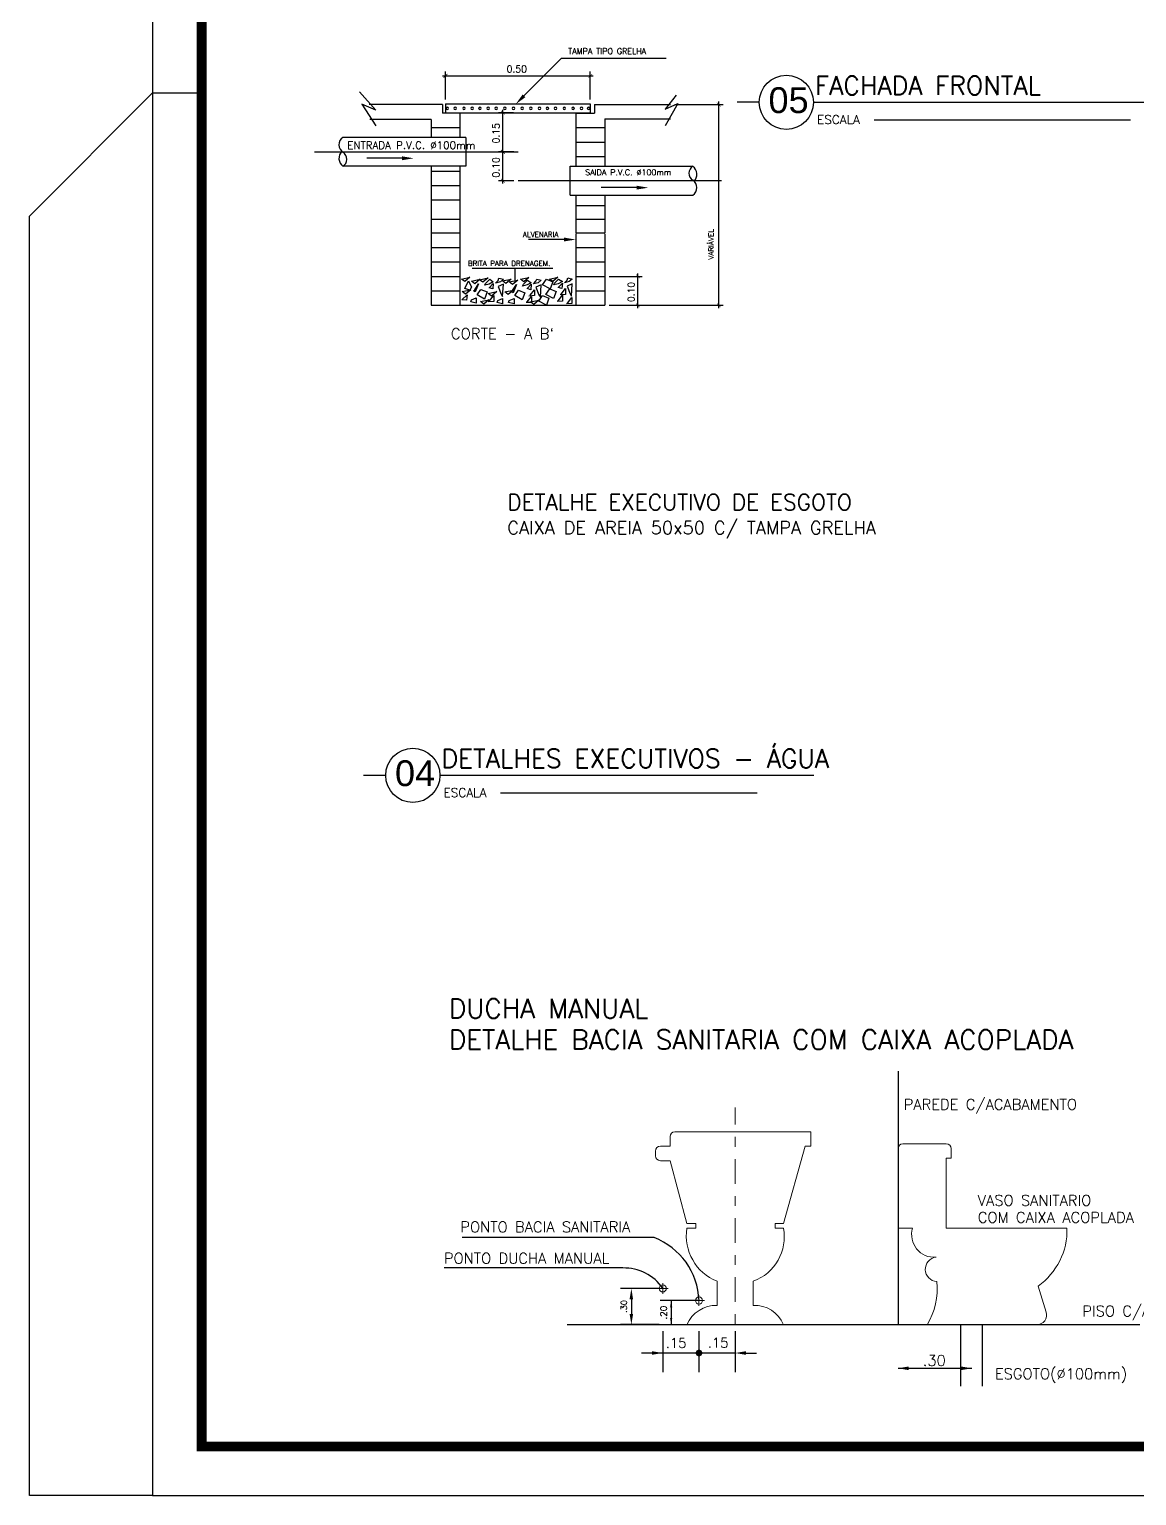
# Model space of a CAD drawing. Header units: millimetres. Extents: x -72 to 578, y 3 to 161.
# Drawn here: x 536.06 to 547.31, y 40.15 to 55.04 of the extents above; entities that cross this region are included whole.
import ezdxf
from ezdxf.enums import TextEntityAlignment as Align

# ---------------------------------------------------------------- set-up
doc = ezdxf.new("R2010")
doc.units = ezdxf.units.MM
doc.linetypes.add('CENTER2', pattern=[28.575, 19.05, -3.175, 3.175, -3.175])
doc.linetypes.add('DASHDOT2', pattern=[0.5, 0.25, -0.125, 0, -0.125])
doc.layers.get('0').update_dxf_attribs({"color": 3})
for name, color, linetype in [('A-LAYOUT', 7, 'Continuous'), ('CERC02', 3, 'Continuous'), ('COTA', 7, 'Continuous'), ('DETALLHES_CAIXAS', 6, 'Continuous'), ('LAYER2', 5, 'Continuous'), ('LAYER8', 9, 'Continuous'), ('TEXT', 2, 'Continuous'), ('TUBELPAREDE', 2, 'Continuous'), ('TUBULACAO', 2, 'Continuous'), ('txt_1', 7, 'Continuous'), ('TXT_2', 6, 'Continuous')]:
    doc.layers.add(name, color=color, linetype=linetype)
doc.layers.add('BLOCOS HIDRAULICA', color=4, linetype='Continuous', lineweight=9)
doc.styles.add('ADITIVOCAD', font='romans.shx')
doc.styles.add('ARIAL', font='arial.ttf', dxfattribs={"height": 0.2})
doc.styles.add('ROMANS', font='romans__.ttf', dxfattribs={"height": 0.1})

# ---------------------------------------------------------------- blocks, each defined once
blk = doc.blocks.new('A$C00126118')
at = {"layer": 'LAYER2'}
blk.add_line((0.3, 0.367), (0, 0.367), dxfattribs=at)
blk.add_circle((0.667, 0.367), 0.367, dxfattribs=at)

msp = doc.modelspace()

# ---------------------------------------------------------------- linework, layer by layer
at = {"color": 8}
for p, q in [((542.406, 42.77), (540.455, 42.77)), ((542.088, 42.461), (540.272, 42.461)), ((542.579, 41.885), (542.579, 41.885))]:
    msp.add_line(p, q, dxfattribs=at)
at = {"color": 8, "linetype": 'ByBlock'}
for p, q in [((542.458, 42.253), (542.065, 42.253)), ((542.175, 42.142), (542.175, 41.995)), ((542.579, 42.13), (542.579, 41.885)), ((542.494, 41.82), (542.494, 41.401)), ((542.862, 41.82), (542.862, 41.401)), ((542.862, 41.82), (542.862, 41.401)), ((543.229, 41.82), (543.229, 41.401)), ((543.229, 41.597), (542.277, 41.597)), ((543.338, 41.597), (543.447, 41.597))]:
    msp.add_line(p, q, dxfattribs=at)
at = {"linetype": 'ByBlock'}
for p, q in [((542.862, 42.13), (542.469, 42.13)), ((542.458, 41.885), (542.065, 41.885))]:
    msp.add_line(p, q, dxfattribs=at)
at = {"color": 8}
for centre, radius, start, end in [((542.149, 42.104), 0.714, 2.1023, 68.8424), ((542.1, 41.983), 0.478, 34.3393, 91.4406)]:
    msp.add_arc(centre, radius, start, end, dxfattribs=at)
at = {"color": 8, "linetype": 'ByBlock'}
for points in [[(542.157, 42.142), (542.193, 42.142), (542.175, 42.253)], [(542.568, 42.061), (542.591, 42.061), (542.579, 42.13)], [(542.157, 41.995), (542.193, 41.995), (542.175, 41.885)], [(542.568, 41.954), (542.591, 41.954), (542.579, 41.885)], [(542.385, 41.615), (542.385, 41.579), (542.494, 41.597)], [(543.338, 41.615), (543.338, 41.579), (543.229, 41.597)]]:
    msp.add_solid(points, dxfattribs=at)
at = {"layer": 'A-LAYOUT'}
for p, q in [((541.084, 54.369), (541.466, 54.751)), ((541.466, 54.751), (542.528, 54.751)), ((539.412, 54.41), (539.581, 54.224)), ((542.63, 54.376), (542.52, 54.232)), ((539.437, 54.283), (539.581, 54.063)), ((539.581, 54.224), (539.437, 54.283)), ((540.287, 54.287), (541.758, 54.287)), ((540.287, 54.287), (540.287, 54.198)), ((541.758, 54.287), (541.758, 54.198)), ((542.647, 54.291), (542.52, 54.063)), ((542.52, 54.232), (542.647, 54.291)), ((540.287, 54.198), (541.758, 54.198)), ((540.493, 53.947), (539.244, 53.947)), ((540.493, 53.947), (540.493, 53.653)), ((540.493, 53.653), (539.244, 53.653)), ((539.847, 53.735), (539.487, 53.735)), ((541.552, 53.653), (542.801, 53.653)), ((541.552, 53.359), (541.552, 53.653)), ((541.552, 53.359), (542.801, 53.359)), ((542.229, 53.438), (541.869, 53.437)), ((541.492, 52.911), (541.131, 52.91)), ((540.557, 52.618), (541.377, 52.618)), ((540.993, 52.618), (540.993, 52.494)), ((540.449, 52.508), (540.536, 52.527)), ((540.483, 52.482), (540.449, 52.508)), ((540.536, 52.527), (540.483, 52.482)), ((540.483, 52.411), (540.521, 52.49)), ((540.521, 52.49), (540.551, 52.426)), ((540.551, 52.486), (540.638, 52.505)), ((540.585, 52.46), (540.551, 52.486)), ((540.638, 52.505), (540.585, 52.46)), ((540.585, 52.399), (540.623, 52.46)), ((540.623, 52.46), (540.589, 52.377)), ((540.634, 52.501), (540.721, 52.52)), ((540.668, 52.475), (540.634, 52.501)), ((540.721, 52.52), (540.668, 52.475)), ((540.687, 52.444), (540.694, 52.463)), ((540.732, 52.456), (540.687, 52.444)), ((540.694, 52.463), (540.736, 52.505)), ((540.773, 52.478), (540.732, 52.456)), ((540.732, 52.418), (540.773, 52.463)), ((540.736, 52.505), (540.773, 52.478)), ((540.773, 52.463), (540.769, 52.407)), ((540.796, 52.467), (540.822, 52.493)), ((540.845, 52.478), (540.796, 52.467)), ((540.822, 52.493), (540.83, 52.516)), ((540.875, 52.456), (540.822, 52.433)), ((540.83, 52.516), (540.875, 52.505)), ((540.875, 52.505), (540.845, 52.478)), ((540.867, 52.49), (540.954, 52.508)), ((540.901, 52.463), (540.867, 52.49)), ((540.867, 52.332), (540.875, 52.456)), ((540.954, 52.508), (540.901, 52.463)), ((540.935, 52.478), (541.022, 52.497)), ((540.969, 52.452), (540.935, 52.478)), ((541.022, 52.497), (540.969, 52.452)), ((540.969, 52.392), (541.007, 52.452)), ((541.007, 52.452), (540.973, 52.369)), ((541.048, 52.505), (541.135, 52.523)), ((541.082, 52.478), (541.048, 52.505)), ((541.071, 52.437), (541.078, 52.456)), ((541.116, 52.448), (541.071, 52.437)), ((541.078, 52.456), (541.12, 52.497)), ((541.135, 52.523), (541.082, 52.478)), ((541.157, 52.471), (541.116, 52.448)), ((541.116, 52.411), (541.157, 52.456)), ((541.12, 52.497), (541.157, 52.471)), ((541.157, 52.456), (541.154, 52.399)), ((541.18, 52.46), (541.206, 52.486)), ((541.229, 52.471), (541.18, 52.46)), ((541.206, 52.486), (541.214, 52.508)), ((541.259, 52.448), (541.206, 52.426)), ((541.214, 52.508), (541.259, 52.497)), ((541.259, 52.497), (541.229, 52.471)), ((541.251, 52.324), (541.259, 52.448)), ((541.274, 52.448), (541.312, 52.505)), ((541.349, 52.407), (541.274, 52.448)), ((541.312, 52.505), (541.376, 52.478)), ((541.342, 52.508), (541.428, 52.527)), ((541.376, 52.482), (541.342, 52.508)), ((541.376, 52.478), (541.349, 52.407)), ((541.428, 52.527), (541.376, 52.482)), ((541.387, 52.448), (541.395, 52.467)), ((541.432, 52.46), (541.387, 52.448)), ((541.395, 52.467), (541.436, 52.508)), ((541.474, 52.482), (541.432, 52.46)), ((541.432, 52.422), (541.474, 52.467)), ((541.436, 52.508), (541.474, 52.482)), ((541.474, 52.467), (541.47, 52.411)), ((541.496, 52.471), (541.523, 52.497)), ((541.545, 52.482), (541.496, 52.471)), ((541.523, 52.497), (541.53, 52.52)), ((541.575, 52.46), (541.523, 52.437)), ((541.53, 52.52), (541.575, 52.508)), ((541.575, 52.508), (541.545, 52.482)), ((541.568, 52.335), (541.575, 52.46)), ((540.453, 52.298), (540.506, 52.347)), ((540.502, 52.294), (540.453, 52.298)), ((540.457, 52.381), (540.544, 52.399)), ((540.491, 52.354), (540.457, 52.381)), ((540.536, 52.396), (540.483, 52.411)), ((540.544, 52.399), (540.491, 52.354)), ((540.506, 52.347), (540.502, 52.294)), ((540.551, 52.426), (540.536, 52.396)), ((540.544, 52.275), (540.551, 52.298)), ((540.551, 52.298), (540.6, 52.317)), ((540.57, 52.388), (540.585, 52.399)), ((540.589, 52.377), (540.57, 52.388)), ((540.6, 52.317), (540.6, 52.264)), ((540.608, 52.347), (540.645, 52.403)), ((540.683, 52.305), (540.608, 52.347)), ((540.641, 52.279), (540.728, 52.298)), ((540.645, 52.403), (540.709, 52.377)), ((540.728, 52.298), (540.675, 52.253)), ((540.709, 52.377), (540.683, 52.305)), ((540.721, 52.362), (540.807, 52.381)), ((540.754, 52.335), (540.721, 52.362)), ((540.769, 52.407), (540.732, 52.418)), ((540.732, 52.283), (540.777, 52.339)), ((540.807, 52.381), (540.754, 52.335)), ((540.777, 52.339), (540.777, 52.279)), ((540.811, 52.268), (540.818, 52.29)), ((540.818, 52.29), (540.867, 52.309)), ((540.822, 52.433), (540.852, 52.354)), ((540.852, 52.354), (540.867, 52.332)), ((540.867, 52.309), (540.867, 52.256)), ((540.89, 52.377), (540.977, 52.396)), ((540.924, 52.35), (540.89, 52.377)), ((540.977, 52.396), (540.924, 52.35)), ((540.928, 52.268), (540.935, 52.29)), ((540.935, 52.29), (540.984, 52.309)), ((540.954, 52.381), (540.969, 52.392)), ((540.973, 52.369), (540.954, 52.381)), ((540.984, 52.309), (540.984, 52.256)), ((540.992, 52.339), (541.029, 52.396)), ((541.067, 52.298), (540.992, 52.339)), ((541.029, 52.396), (541.093, 52.369)), ((541.093, 52.369), (541.067, 52.298)), ((541.154, 52.399), (541.116, 52.411)), ((541.116, 52.275), (541.161, 52.332)), ((541.191, 52.339), (541.135, 52.335)), ((541.146, 52.343), (541.191, 52.399)), ((541.15, 52.275), (541.236, 52.294)), ((541.161, 52.332), (541.161, 52.271)), ((541.236, 52.294), (541.184, 52.249)), ((541.191, 52.399), (541.191, 52.339)), ((541.206, 52.426), (541.236, 52.347)), ((541.236, 52.347), (541.251, 52.324)), ((541.236, 52.283), (541.274, 52.339)), ((541.274, 52.339), (541.338, 52.313)), ((541.308, 52.35), (541.346, 52.407)), ((541.383, 52.309), (541.308, 52.35)), ((541.338, 52.313), (541.312, 52.241)), ((541.346, 52.407), (541.41, 52.381)), ((541.41, 52.381), (541.383, 52.309)), ((541.47, 52.411), (541.432, 52.422)), ((541.432, 52.286), (541.477, 52.343)), ((541.507, 52.35), (541.451, 52.347)), ((541.462, 52.354), (541.507, 52.411)), ((541.477, 52.343), (541.477, 52.283)), ((541.507, 52.411), (541.507, 52.35)), ((541.523, 52.437), (541.553, 52.358)), ((541.526, 52.264), (541.572, 52.32)), ((541.553, 52.358), (541.568, 52.335)), ((541.572, 52.32), (541.572, 52.26)), ((540.434, 52.241), (541.611, 52.241)), ((540.6, 52.264), (540.544, 52.275)), ((540.675, 52.253), (540.641, 52.279)), ((540.777, 52.279), (540.721, 52.275)), ((540.867, 52.256), (540.811, 52.268)), ((540.984, 52.256), (540.928, 52.268)), ((541.161, 52.271), (541.105, 52.268)), ((541.184, 52.249), (541.15, 52.275)), ((541.312, 52.241), (541.236, 52.283)), ((541.477, 52.283), (541.421, 52.279)), ((541.572, 52.26), (541.515, 52.256))]:
    msp.add_line(p, q, dxfattribs=at)
at = {"layer": 'A-LAYOUT', "linetype": 'ByBlock'}
for p, q in [((540.258, 54.572), (541.787, 54.572)), ((540.287, 54.331), (540.287, 54.616)), ((541.758, 54.331), (541.758, 54.616)), ((540.87, 53.771), (540.87, 54.228)), ((542.617, 54.281), (543.107, 54.281)), ((543.063, 52.211), (543.063, 54.311)), ((540.978, 54.198), (540.826, 54.198)), ((540.98, 53.8), (540.826, 53.8)), ((540.98, 53.8), (540.826, 53.8)), ((540.87, 53.477), (540.87, 53.83)), ((540.98, 53.506), (540.826, 53.506)), ((541.949, 52.535), (542.285, 52.535)), ((542.241, 52.211), (542.241, 52.564)), ((541.949, 52.241), (543.107, 52.241)), ((541.949, 52.241), (542.285, 52.241))]:
    msp.add_line(p, q, dxfattribs=at)
at = {"layer": 'A-LAYOUT', "linetype": 'CENTER2'}
for p, q in [((538.955, 53.8), (541.024, 53.8)), ((543.09, 53.506), (541.024, 53.506))]:
    msp.add_line(p, q, dxfattribs=at)
at = {"layer": 'A-LAYOUT', "linetype": 'ByBlock', "const_width": 0.00573}
for points in [[(540.306, 54.591), (540.268, 54.553)], [(541.739, 54.553), (541.777, 54.591)], [(543.082, 54.262), (543.044, 54.3)], [(540.889, 54.179), (540.851, 54.217)], [(540.851, 53.819), (540.889, 53.781)], [(540.889, 53.781), (540.851, 53.819)], [(540.851, 53.525), (540.889, 53.487)], [(542.26, 52.516), (542.222, 52.554)], [(542.222, 52.26), (542.26, 52.222)], [(543.044, 52.26), (543.082, 52.222)]]:
    msp.add_lwpolyline(points, dxfattribs=at)
at = {"layer": 'A-LAYOUT'}
for centre, radius, start, end in [((540.305, 54.242), 0.0132, 0, 180), ((540.305, 54.242), 0.0132, 180, 0), ((540.385, 54.242), 0.0132, 0, 180), ((540.385, 54.242), 0.0132, 180, 0), ((540.475, 54.242), 0.0132, 0, 180), ((540.475, 54.242), 0.0132, 180, 0), ((540.558, 54.242), 0.0132, 0, 180), ((540.558, 54.242), 0.0132, 180, 0), ((540.637, 54.242), 0.0132, 0, 180), ((540.637, 54.242), 0.0132, 180, 0), ((540.721, 54.242), 0.0132, 0, 180), ((540.721, 54.242), 0.0132, 180, 0), ((540.801, 54.242), 0.0132, 0, 180), ((540.801, 54.242), 0.0132, 180, 0), ((540.89, 54.242), 0.0132, 0, 180), ((540.89, 54.242), 0.0132, 180, 0), ((540.978, 54.242), 0.0132, 0, 180), ((540.978, 54.242), 0.0132, 180, 0), ((541.066, 54.242), 0.0132, 0, 180), ((541.066, 54.242), 0.0132, 180, 0), ((541.154, 54.242), 0.0132, 0, 180), ((541.154, 54.242), 0.0132, 180, 0), ((541.242, 54.242), 0.0132, 0, 180), ((541.242, 54.242), 0.0132, 180, 0), ((541.322, 54.242), 0.0132, 0, 180), ((541.322, 54.242), 0.0132, 180, 0), ((541.404, 54.242), 0.0132, 0, 180), ((541.404, 54.242), 0.0132, 180, 0), ((541.494, 54.242), 0.0132, 0, 180), ((541.494, 54.242), 0.0132, 180, 0), ((541.583, 54.242), 0.0132, 0, 180), ((541.583, 54.242), 0.0132, 180, 0), ((541.668, 54.242), 0.0132, 0, 180), ((541.668, 54.242), 0.0132, 180, 0), ((541.741, 54.242), 0.0132, 0, 180), ((541.741, 54.242), 0.0132, 180, 0), ((539.295, 53.872), 0.0908, 123.7472, 237.834), ((539.309, 53.735), 0.104, 137.2811, 231.8539), ((539.202, 53.725), 0.083, 300.4664, 57.834), ((542.843, 53.582), 0.083, 120.4664, 237.834), ((542.736, 53.571), 0.104, 317.2811, 51.8539), ((542.75, 53.435), 0.0908, 303.7472, 57.834)]:
    msp.add_arc(centre, radius, start, end, dxfattribs=at)
for points in [[(541.098, 54.355), (541.07, 54.382), (541.001, 54.285)], [(539.847, 53.754), (539.847, 53.715), (539.964, 53.735)], [(542.229, 53.456), (542.229, 53.417), (542.347, 53.436)], [(541.492, 52.929), (541.492, 52.89), (541.609, 52.909)]]:
    msp.add_solid(points, dxfattribs=at)
at = {"layer": 'BLOCOS HIDRAULICA', "linetype": 'DASHDOT2'}
msp.add_line((543.229, 41.517), (543.229, 44.091), dxfattribs=at)
at = {"layer": 'BLOCOS HIDRAULICA'}
for p, q in [((542.617, 43.845), (543.997, 43.845)), ((543.997, 43.845), (543.997, 43.698)), ((542.421, 43.6), (542.421, 43.649)), ((542.47, 43.698), (542.568, 43.698)), ((542.568, 43.698), (542.568, 43.796)), ((543.94, 43.698), (543.72, 42.914)), ((543.997, 43.698), (543.94, 43.698)), ((544.933, 43.723), (545.374, 43.723)), ((545.423, 43.674), (545.423, 43.576)), ((542.568, 43.551), (542.47, 43.551)), ((542.739, 42.914), (542.568, 43.551)), ((545.423, 43.576), (545.374, 43.576)), ((545.374, 43.576), (545.374, 42.865)), ((542.831, 42.914), (542.739, 42.914)), ((542.831, 42.865), (542.831, 42.914)), ((543.72, 42.914), (543.637, 42.914)), ((542.739, 42.865), (542.831, 42.865)), ((543.637, 42.865), (543.72, 42.865)), ((545.031, 42.865), (544.884, 42.865)), ((545.374, 42.865), (546.6, 42.865)), ((543.046, 42.081), (543.046, 42.326)), ((543.413, 42.326), (543.413, 42.081)), ((542.439, 42.253), (542.55, 42.253)), ((546.306, 42.277), (546.388, 42.012)), ((542.806, 42.13), (542.917, 42.13)), ((546.295, 41.885), (545.178, 41.885))]:
    msp.add_line(p, q, dxfattribs=at)
at = {"layer": 'BLOCOS HIDRAULICA', "color": 8}
for p, q in [((544.884, 42.865), (544.884, 43.674)), ((543.637, 42.914), (543.637, 42.865)), ((543.72, 41.885), (542.739, 41.885))]:
    msp.add_line(p, q, dxfattribs=at)
at = {"layer": 'BLOCOS HIDRAULICA', "linetype": 'Continuous'}
for p, q in [((542.494, 42.197), (542.494, 42.308)), ((542.862, 42.075), (542.862, 42.186))]:
    msp.add_line(p, q, dxfattribs=at)
at = {"layer": 'BLOCOS HIDRAULICA'}
for centre in [(542.494, 42.253), (542.862, 42.13)]:
    msp.add_circle(centre, 0.0361, dxfattribs=at)
for centre, radius, start, end in [((542.617, 43.796), 0.049, 90, 180), ((542.47, 43.649), 0.049, 90, 180), ((544.933, 43.674), 0.049, 90, 180), ((545.374, 43.674), 0.049, 0, 90), ((542.47, 43.6), 0.049, 180, 270), ((543.231, 42.788), 0.498, 171.092, 248.1169), ((543.249, 42.776), 0.479, 290.0734, 10.7177), ((545.25, 42.798), 0.228, 162.8316, 275.0708), ((545.912, 42.842), 0.688, 304.9042, 1.9657), ((545.286, 42.447), 0.125, 97.4898, 265.6395), ((544.605, 42.243), 0.676, 328.009, 6.7373), ((543.036, 41.759), 0.322, 88.2287, 157.0098), ((543.43, 41.77), 0.311, 21.6607, 93.1009), ((546.295, 41.983), 0.098, 270, 17.354)]:
    msp.add_arc(centre, radius, start, end, dxfattribs=at)
at = {"layer": 'COTA'}
msp.add_lwpolyline([(537.31, 40.148), (578.11, 40.148), (578.11, 69.848), (537.31, 69.848)], close=True, dxfattribs=at)
at = {"layer": 'COTA', "const_width": 0.1}
msp.add_lwpolyline([(537.81, 40.648), (577.61, 40.648), (577.61, 69.348), (537.81, 69.348)], close=True, dxfattribs=at)
at = {"layer": 'COTA'}
msp.add_lwpolyline([(537.31, 40.148), (536.06, 40.148), (536.06, 53.148), (537.31, 54.398), (537.81, 54.398)], dxfattribs=at)
at = {"layer": 'DETALLHES_CAIXAS'}
for p, q in [((540.256, 54.281), (539.512, 54.281)), ((540.256, 54.281), (540.256, 54.194)), ((541.802, 54.281), (542.573, 54.281)), ((541.802, 54.281), (541.802, 54.194)), ((540.14, 54.13), (539.518, 54.13)), ((540.14, 54.13), (540.14, 53.947)), ((540.434, 54.194), (540.256, 54.194)), ((540.434, 54.194), (540.434, 53.947)), ((541.611, 54.194), (541.611, 53.653)), ((541.611, 54.194), (541.802, 54.194)), ((541.905, 54.137), (541.905, 53.653)), ((541.905, 54.137), (542.573, 54.137)), ((540.14, 54.047), (540.434, 54.047)), ((541.611, 54.047), (541.905, 54.047)), ((541.611, 53.9), (541.905, 53.9)), ((540.14, 53.653), (540.14, 52.976)), ((540.434, 53.653), (540.434, 52.976)), ((541.611, 53.752), (541.905, 53.752)), ((540.14, 53.605), (540.434, 53.605)), ((540.14, 53.458), (540.434, 53.458)), ((541.611, 53.359), (541.611, 52.976)), ((541.905, 53.359), (541.905, 52.976)), ((540.14, 53.311), (540.434, 53.311)), ((541.611, 53.255), (541.905, 53.255)), ((540.14, 53.115), (540.434, 53.115)), ((541.611, 53.115), (541.905, 53.115)), ((540.14, 52.976), (540.14, 52.241)), ((540.14, 52.976), (540.434, 52.976)), ((540.434, 52.976), (540.434, 52.241)), ((541.611, 52.976), (541.905, 52.976)), ((541.611, 52.968), (541.611, 52.241)), ((541.905, 52.968), (541.905, 52.241)), ((540.14, 52.829), (540.434, 52.829)), ((541.611, 52.829), (541.905, 52.829)), ((540.14, 52.682), (540.434, 52.682)), ((541.611, 52.682), (541.905, 52.682)), ((540.14, 52.535), (540.434, 52.535)), ((541.611, 52.535), (541.905, 52.535)), ((540.14, 52.388), (540.434, 52.388)), ((541.611, 52.388), (541.905, 52.388)), ((540.14, 52.241), (540.434, 52.241)), ((541.611, 52.241), (541.905, 52.241))]:
    msp.add_line(p, q, dxfattribs=at)
at = {"layer": 'LAYER2', "color": 5}
for p, q in [((549.02, 54.303), (544.024, 54.303)), ((544.027, 47.465), (540.23, 47.465))]:
    msp.add_line(p, q, dxfattribs=at)
at = {"layer": 'LAYER2'}
for p, q in [((544.64, 54.127), (547.246, 54.127)), ((540.846, 47.289), (543.453, 47.289))]:
    msp.add_line(p, q, dxfattribs=at)
at = {"layer": 'LAYER8', "linetype": 'Continuous'}
for p, q in [((545.523, 41.261), (545.523, 41.885)), ((545.741, 41.261), (545.741, 41.885))]:
    msp.add_line(p, q, dxfattribs=at)
at = {"layer": 'LAYER8', "linetype": 'ByBlock'}
msp.add_line((544.884, 41.442), (545.632, 41.442), dxfattribs=at)
for points in [[(544.993, 41.46), (544.993, 41.423), (544.884, 41.442)], [(545.523, 41.46), (545.523, 41.423), (545.632, 41.442)]]:
    msp.add_solid(points, dxfattribs=at)
at = {"layer": 'TUBELPAREDE'}
for p, q in [((544.884, 44.46), (544.884, 41.885)), ((541.522, 41.885), (544.884, 41.885)), ((544.884, 41.885), (547.34, 41.885))]:
    msp.add_line(p, q, dxfattribs=at)
at = {"layer": 'TUBULACAO', "color": 8, "const_width": 0.034}
msp.add_lwpolyline([(542.845, 41.597, 1), (542.879, 41.597, 1)], format="xyb", close=True, dxfattribs=at)

# ---------------------------------------------------------------- block references
at = {"layer": 'LAYER2', "xscale": 0.75, "yscale": 0.75, "zscale": 0.75}
for p in [(543.249, 54.028), (539.455, 47.19)]:
    msp.add_blockref('A$C00126118', p, dxfattribs=at)

# ---------------------------------------------------------------- texts
at = {"color": 8, "linetype": 'ByBlock', "style": 'ROMANS'}
msp.add_text('.30', height=0.0613, rotation=90, dxfattribs=at).set_placement((542.099, 42.07), align=Align.MIDDLE_CENTER)
msp.add_text('.20', height=0.0653, rotation=90, dxfattribs=at).set_placement((542.503, 42.007), align=Align.MIDDLE)
for p in [(542.629, 41.699), (543.057, 41.701)]:
    msp.add_text('.15', height=0.098, dxfattribs=at).set_placement(p, align=Align.MIDDLE_CENTER)
at = {"layer": 'A-LAYOUT', "style": 'ROMANS'}
for s, height, p in [('TAMPA TIPO GRELHA ', 0.05882, (541.534, 54.823)), ('ENTRADA P.V.C. %%C100mm', 0.07646, (539.29, 53.867)), ('SAIDA P.V.C. %%C100mm', 0.05882, (541.706, 53.592)), ('ALVENARIA', 0.0529, (541.073, 52.961)), ('BRITA PARA DRENAGEM.', 0.05294, (540.515, 52.667))]:
    msp.add_text(s, height=height, dxfattribs=at).set_placement(p, align=Align.MIDDLE_LEFT)
msp.add_text('0.50', height=0.0688, dxfattribs=at).set_placement((540.908, 54.607))
for s, height, p in [('0.15', 0.0688, (540.835, 53.885)), ('0.10', 0.0688, (540.835, 53.539)), ('VARIÁVEL', 0.0529, (543.011, 52.705)), ('0.10', 0.0688, (542.207, 52.273))]:
    msp.add_text(s, height=height, rotation=90, dxfattribs=at).set_placement(p)
at = {"layer": 'CERC02', "style": 'ROMANS'}
for s, p in [('PAREDE C/ACABAMENTO', (544.942, 44.177)), ('VASO SANITARIO ', (545.694, 43.202)), ('PONTO BACIA SANITARIA', (540.438, 42.933)), ('COM CAIXA ACOPLADA', (545.694, 43.029)), ('PONTO DUCHA MANUAL', (540.271, 42.614)), ('PISO C/ACABAMENTO', (546.756, 42.077)), ('ESGOTO(%%c100mm)', (545.868, 41.44))]:
    msp.add_text(s, height=0.1089, dxfattribs=at).set_placement(p, align=Align.TOP_LEFT)
at = {"layer": 'LAYER2', "style": 'ROMANS'}
for s, height, p in [('FACHADA FRONTAL', 0.1875, (544.039, 54.568)), ('ESCALA', 0.09, (544.061, 54.173)), ('DETALHES EXECUTIVOS - ÁGUA', 0.1875, (540.246, 47.73)), ('ESCALA', 0.09, (540.267, 47.335))]:
    msp.add_text(s, height=height, dxfattribs=at).set_placement(p, align=Align.TOP_LEFT)
at = {"layer": 'LAYER2', "style": 'ARIAL'}
for s, p in [('05', (543.568, 54.194)), ('04', (539.774, 47.356))]:
    msp.add_text(s, height=0.2625, dxfattribs=at).set_placement(p)
at = {"layer": 'LAYER8', "linetype": 'ByBlock', "style": 'ROMANS'}
msp.add_text('.30', height=0.1089, dxfattribs=at).set_placement((545.252, 41.521), align=Align.MIDDLE)
at = {"layer": 'TEXT', "style": 'ROMANS'}
for s, p in [('DUCHA MANUAL', (540.322, 45.196)), ('DETALHE BACIA SANITARIA COM CAIXA ACOPLADA', (540.322, 44.879))]:
    msp.add_text(s, height=0.19602, dxfattribs=at).set_placement(p, align=Align.TOP_LEFT)
at = {"layer": 'txt_1', "style": 'ADITIVOCAD'}
msp.add_text('CORTE - A B`', height=0.11028, dxfattribs=at).set_placement((540.866, 51.952), align=Align.MIDDLE)
at = {"layer": 'TXT_2', "style": 'ADITIVOCAD'}
for s, height, p in [('DETALHE EXECUTIVO DE ESGOTO', 0.16175, (540.915, 50.16)), ('CAIXA DE AREIA 50x50 C/ TAMPA GRELHA', 0.13234, (540.915, 49.915))]:
    msp.add_text(s, height=height, dxfattribs=at).set_placement(p)

doc.saveas('drawing.dxf')
